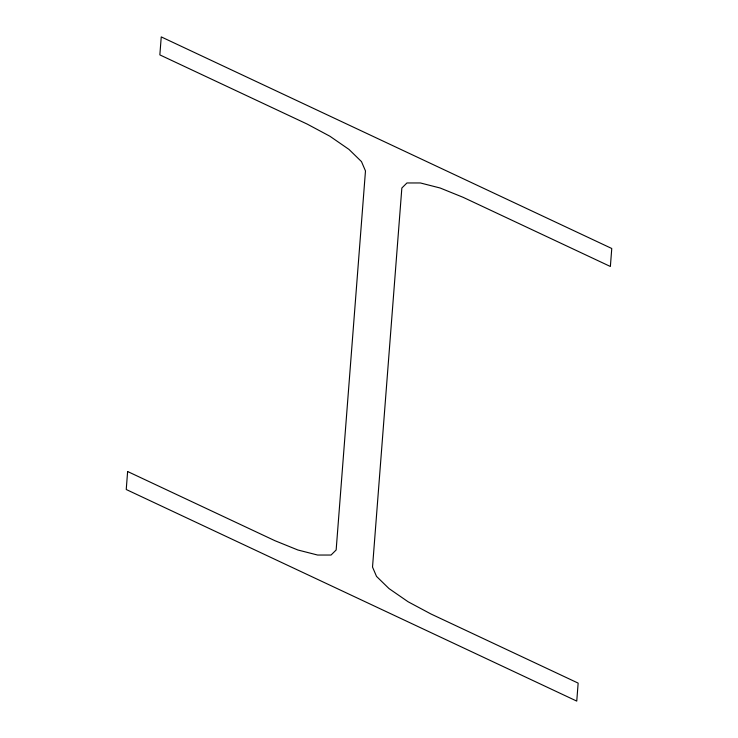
<?xml version="1.0" encoding="UTF-8"?>
<svg xmlns="http://www.w3.org/2000/svg" width="738" height="738" viewBox="0 0 738 738"><rect width="100%" height="100%" fill="white"/><g stroke="black" fill="none" stroke-linecap="round" stroke-linejoin="round"><path stroke-width="1.11" d="M127.628 471.517L126.235 489.506L576.756 701.1L578.149 683.111L430.854 613.933L408.086 601.756L389.009 588.573L376.518 576.396L372.524 567.07L401.85 188.015L406.952 182.959L420.383 182.959L440.097 187.996L463.086 197.304L610.372 266.483L611.765 248.494L161.244 36.9L159.851 54.889L307.146 124.067L329.914 136.244L348.991 149.427L361.482 161.604L365.476 170.93L336.15 549.985L331.048 555.041L317.617 555.041L297.903 550.004L274.914 540.696L127.628 471.517"/></g></svg>
